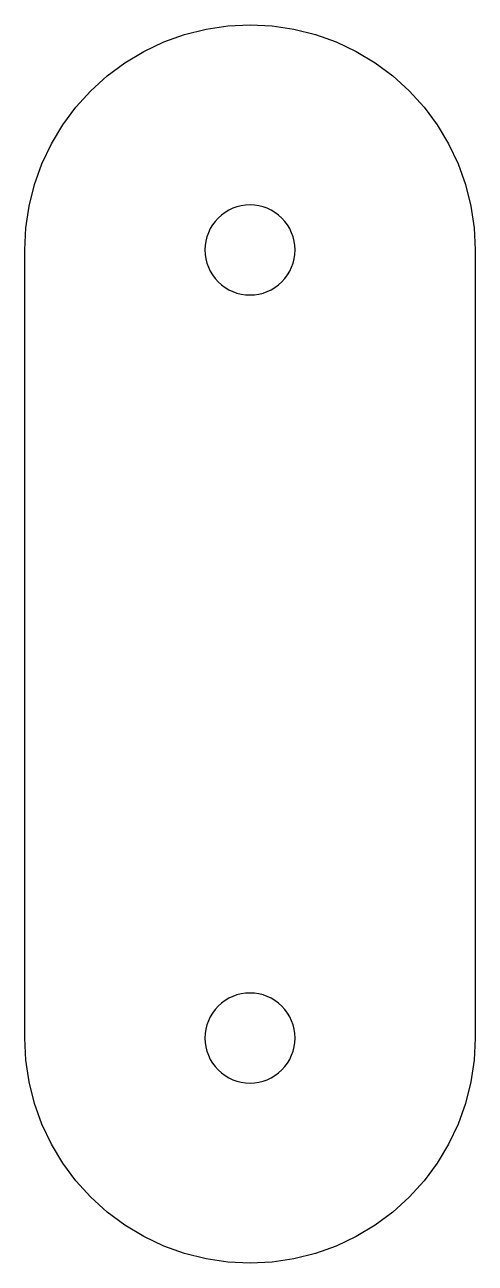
# Model space of a CAD drawing. Header units: millimetres. Extents: x -20 to 20, y -20 to 90.
import ezdxf

# ---------------------------------------------------------------- set-up
doc = ezdxf.new("R2010")
doc.units = ezdxf.units.MM

msp = doc.modelspace()

# ---------------------------------------------------------------- linework, layer by layer
at = {"color": 0}
for points in [[(-19.62, 73.9), (-19.14, 75.81), (-18.48, 77.65), (-17.64, 79.43), (-16.63, 81.11), (-15.46, 82.69), (-14.14, 84.14), (-12.69, 85.46), (-11.11, 86.63), (-9.43, 87.64), (-7.65, 88.48), (-5.81, 89.14), (-3.9, 89.62), (-1.96, 89.9), (0, 90), (1.96, 89.9), (3.9, 89.62), (5.81, 89.14), (7.65, 88.48), (9.43, 87.64), (11.11, 86.63), (12.69, 85.46), (14.14, 84.14), (15.46, 82.69), (16.63, 81.11), (17.64, 79.43), (18.48, 77.65), (19.14, 75.81), (19.62, 73.9), (19.9, 71.96), (20, 70), (20, 0), (19.9, -1.96), (19.62, -3.9), (19.14, -5.81), (18.48, -7.65), (17.64, -9.43), (16.63, -11.11), (15.46, -12.69), (14.14, -14.14), (12.69, -15.46), (11.11, -16.63), (9.43, -17.64), (7.65, -18.48), (5.81, -19.14), (3.9, -19.62), (1.96, -19.9), (0, -20), (-1.96, -19.9), (-3.9, -19.62), (-5.81, -19.14), (-7.65, -18.48), (-9.43, -17.64), (-11.11, -16.63), (-12.69, -15.46), (-14.14, -14.14), (-15.46, -12.69), (-16.63, -11.11), (-17.64, -9.43), (-18.48, -7.65), (-19.14, -5.81), (-19.62, -3.9), (-19.9, -1.96), (-20, 0), (-20, 70), (-19.9, 71.96), (-19.62, 73.9)], [(3.98, 70.39), (3.92, 70.78), (3.83, 71.16), (3.7, 71.53), (3.53, 71.89), (3.33, 72.22), (3.09, 72.54), (2.83, 72.83), (2.54, 73.09), (2.22, 73.33), (1.89, 73.53), (1.53, 73.7), (1.16, 73.83), (0.78, 73.92), (0.39, 73.98), (0, 74), (-0.39, 73.98), (-0.78, 73.92), (-1.16, 73.83), (-1.53, 73.7), (-1.89, 73.53), (-2.22, 73.33), (-2.54, 73.09), (-2.83, 72.83), (-3.09, 72.54), (-3.33, 72.22), (-3.53, 71.89), (-3.7, 71.53), (-3.83, 71.16), (-3.92, 70.78), (-3.98, 70.39), (-4, 70), (-3.98, 69.61), (-3.92, 69.22), (-3.83, 68.84), (-3.7, 68.47), (-3.53, 68.11), (-3.33, 67.78), (-3.09, 67.46), (-2.83, 67.17), (-2.54, 66.91), (-2.22, 66.67), (-1.89, 66.47), (-1.53, 66.3), (-1.16, 66.17), (-0.78, 66.08), (-0.39, 66.02), (0, 66), (0.39, 66.02), (0.78, 66.08), (1.16, 66.17), (1.53, 66.3), (1.89, 66.47), (2.22, 66.67), (2.54, 66.91), (2.83, 67.17), (3.09, 67.46), (3.33, 67.78), (3.53, 68.11), (3.7, 68.47), (3.83, 68.84), (3.92, 69.22), (3.98, 69.61), (4, 70), (3.98, 70.39)], [(3.92, 0.78), (3.83, 1.16), (3.7, 1.53), (3.53, 1.89), (3.33, 2.22), (3.09, 2.54), (2.83, 2.83), (2.54, 3.09), (2.22, 3.33), (1.89, 3.53), (1.53, 3.7), (1.16, 3.83), (0.78, 3.92), (0.39, 3.98), (0, 4), (-0.39, 3.98), (-0.78, 3.92), (-1.16, 3.83), (-1.53, 3.7), (-1.89, 3.53), (-2.22, 3.33), (-2.54, 3.09), (-2.83, 2.83), (-3.09, 2.54), (-3.33, 2.22), (-3.53, 1.89), (-3.7, 1.53), (-3.83, 1.16), (-3.92, 0.78), (-3.98, 0.39), (-4, 0), (-3.98, -0.39), (-3.92, -0.78), (-3.83, -1.16), (-3.7, -1.53), (-3.53, -1.89), (-3.33, -2.22), (-3.09, -2.54), (-2.83, -2.83), (-2.54, -3.09), (-2.22, -3.33), (-1.89, -3.53), (-1.53, -3.7), (-1.16, -3.83), (-0.78, -3.92), (-0.39, -3.98), (0, -4), (0.39, -3.98), (0.78, -3.92), (1.16, -3.83), (1.53, -3.7), (1.89, -3.53), (2.22, -3.33), (2.54, -3.09), (2.83, -2.83), (3.09, -2.54), (3.33, -2.22), (3.53, -1.89), (3.7, -1.53), (3.83, -1.16), (3.92, -0.78), (3.98, -0.39), (4, 0), (3.98, 0.39), (3.92, 0.78)]]:
    msp.add_lwpolyline(points, dxfattribs=at)

doc.saveas('drawing.dxf')
